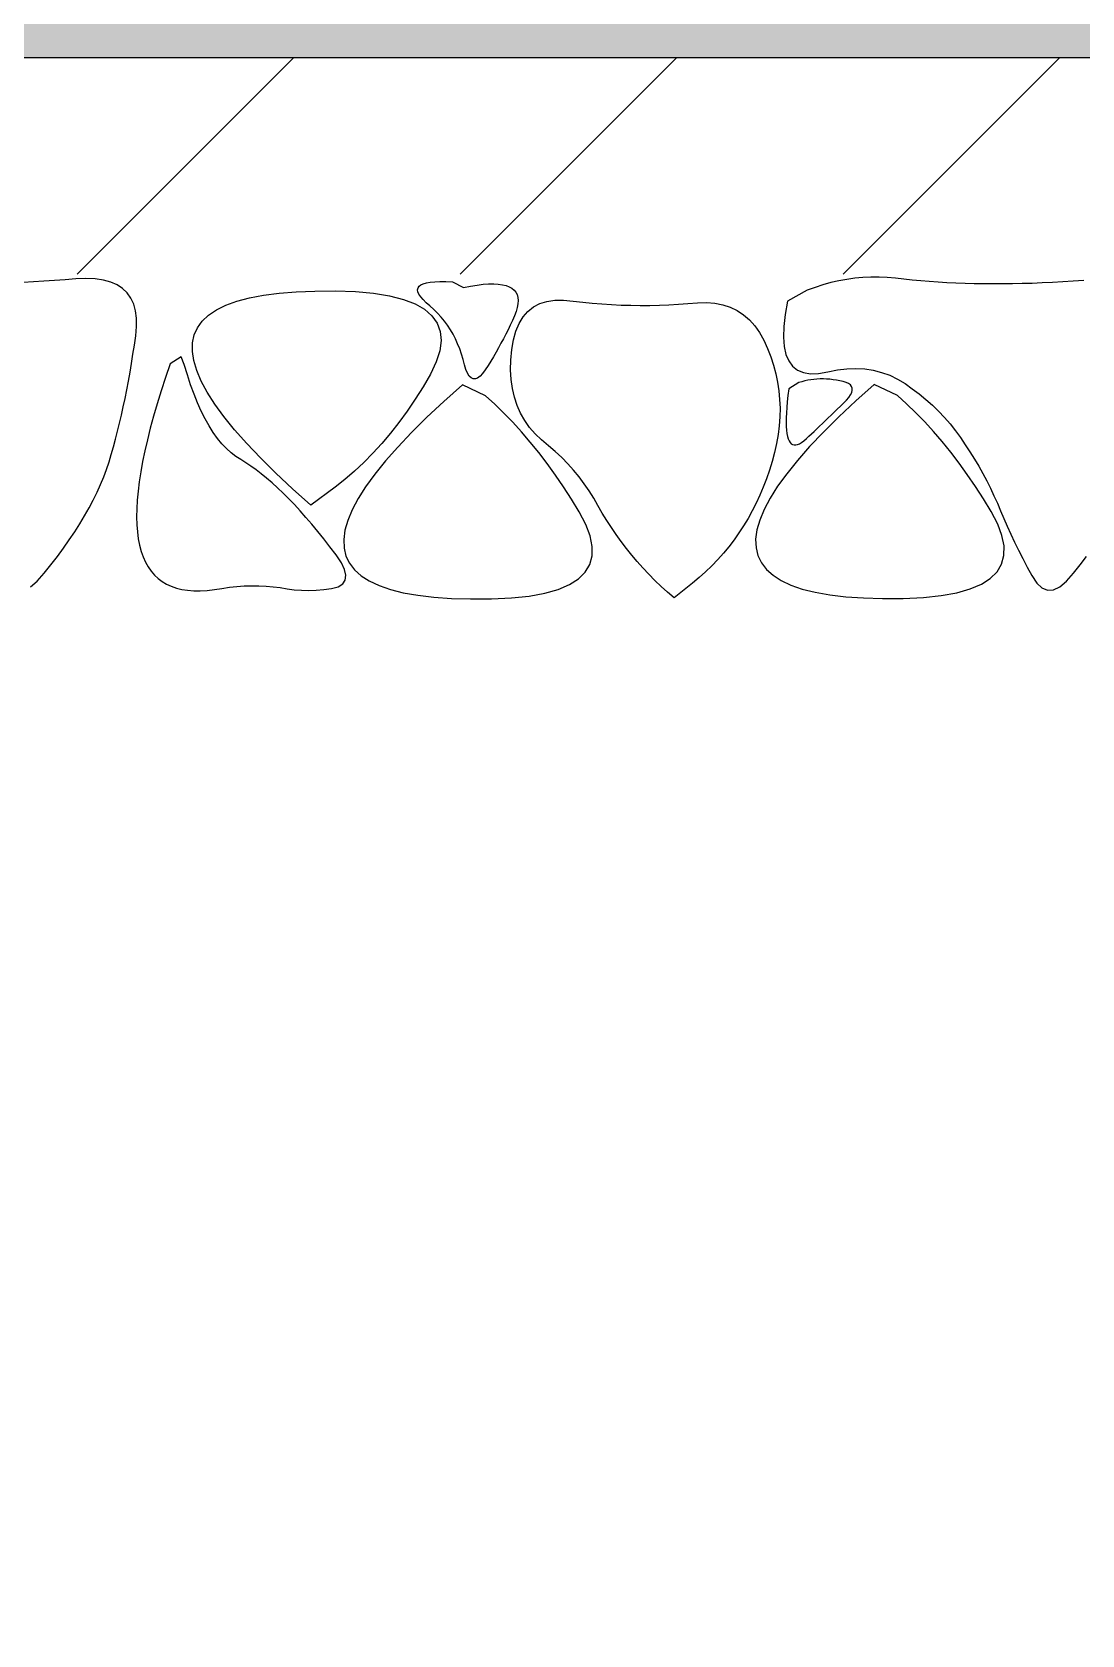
# Model space of a CAD drawing. Header units: metres. Extents: x -220 to 294, y -29 to 18.
# Drawn here: x 10.418 to 10.902, y -8.928 to -8.188 of the extents above; entities that cross this region are included whole.
import ezdxf

# ---------------------------------------------------------------- set-up
doc = ezdxf.new("R2010")
doc.units = ezdxf.units.M
doc.header["$MEASUREMENT"] = 0
doc.layers.add('Rota', color=7, linetype='Continuous')
doc.layers.add('Tarama', color=7, linetype='Continuous')

msp = doc.modelspace()

# ---------------------------------------------------------------- hatches: boundary and pattern name
at = {"layer": 'Tarama', "linetype": 'Continuous', "lineweight": -3}
h = msp.add_hatch(dxfattribs=at)
h.set_pattern_fill('ANSI33', color=58, scale=0.4, style=0)
h.paths.add_polyline_path([(-5.683, -7.8), (-5.683, -8.5), (1.867, -8.5), (1.867, -10), (4.567, -10), (4.567, -8.5), (8.96579, -8.5), (8.96579, -8.2), (13.217, -8.2), (13.41935, -8.2), (13.41935, -7.8), (4.297, -7.8), (4.317, -9.3), (2.117, -9.3), (2.117, -7.8)])
h = msp.add_hatch(dxfattribs=at)
h.set_pattern_fill('ANSI31', color=58, style=0)
h.paths.add_polyline_path([(8.96579, -8.2), (8.96579, -8.3), (13.41935, -8.3), (13.41935, -8.2)])

# ---------------------------------------------------------------- linework, layer by layer
at = {"layer": 'Rota', "color": 7, "linetype": 'Continuous', "lineweight": -3}
msp.add_lwpolyline([(8.96579, -8.2), (13.41935, -8.2)], dxfattribs=at)
at = {"layer": 'Tarama', "color": 36, "linetype": 'Continuous', "lineweight": -3}
for points in [[(10.43282, -8.30261), (10.4279, -8.303)], [(10.43777, -8.3022), (10.43282, -8.30261)], [(10.44242, -8.30204), (10.43777, -8.3022)], [(10.44665, -8.30225), (10.44242, -8.30204)], [(10.45046, -8.30283), (10.44665, -8.30225)], [(10.45385, -8.30376), (10.45046, -8.30283)], [(10.79354, -8.30247), (10.78986, -8.30314)], [(10.79724, -8.30196), (10.79354, -8.30247)], [(10.80096, -8.30162), (10.79724, -8.30196)], [(10.8047, -8.30145), (10.80096, -8.30162)], [(10.80846, -8.30144), (10.8047, -8.30145)], [(10.81224, -8.30159), (10.80846, -8.30144)], [(10.81604, -8.30191), (10.81224, -8.30159)], [(10.81987, -8.30235), (10.81604, -8.30191)], [(10.82374, -8.30276), (10.81987, -8.30235)], [(10.82767, -8.30313), (10.82374, -8.30276)], [(10.41823, -8.30364), (10.41347, -8.30391)], [(10.42304, -8.30334), (10.41823, -8.30364)], [(10.4279, -8.303), (10.42304, -8.30334)], [(10.45681, -8.30505), (10.45385, -8.30376)], [(10.45936, -8.30671), (10.45681, -8.30505)], [(10.46148, -8.30873), (10.45936, -8.30671)], [(10.46319, -8.31111), (10.46148, -8.30873)], [(10.51785, -8.31099), (10.52433, -8.30975)], [(10.52433, -8.30975), (10.53153, -8.30881)], [(10.53153, -8.30881), (10.53944, -8.30817)], [(10.53944, -8.30817), (10.54806, -8.30783)], [(10.54806, -8.30783), (10.55739, -8.3078)], [(10.55739, -8.3078), (10.56677, -8.30812)], [(10.56677, -8.30812), (10.57516, -8.30887)], [(10.57516, -8.30887), (10.58255, -8.31007)], [(10.58255, -8.31007), (10.58894, -8.3117)], [(10.59552, -8.30723), (10.59569, -8.30637)], [(10.59566, -8.30821), (10.59552, -8.30723)], [(10.59613, -8.30929), (10.59566, -8.30821)], [(10.59569, -8.30637), (10.59618, -8.30562)], [(10.59692, -8.31049), (10.59613, -8.30929)], [(10.59618, -8.30562), (10.59698, -8.30498)], [(10.59698, -8.30498), (10.59811, -8.30445)], [(10.59811, -8.30445), (10.59956, -8.30403)], [(10.59956, -8.30403), (10.60132, -8.30372)], [(10.60132, -8.30372), (10.60341, -8.30353)], [(10.60341, -8.30353), (10.60581, -8.30344)], [(10.60581, -8.30344), (10.60853, -8.30347)], [(10.60853, -8.30347), (10.61157, -8.30361)], [(10.61157, -8.30361), (10.6167, -8.30614)], [(10.6167, -8.30614), (10.61992, -8.30552)], [(10.61992, -8.30552), (10.62292, -8.30506)], [(10.62292, -8.30506), (10.62571, -8.30474)], [(10.62571, -8.30474), (10.62827, -8.30456)], [(10.62827, -8.30456), (10.63061, -8.30453)], [(10.63061, -8.30453), (10.63273, -8.30465)], [(10.63273, -8.30465), (10.63462, -8.30491)], [(10.63462, -8.30491), (10.6363, -8.30531)], [(10.6363, -8.30531), (10.63776, -8.30586)], [(10.63776, -8.30586), (10.63899, -8.30656)], [(10.63899, -8.30656), (10.64001, -8.3074)], [(10.64001, -8.3074), (10.6408, -8.30838)], [(10.6408, -8.30838), (10.64138, -8.30951)], [(10.64138, -8.30951), (10.64173, -8.31079)], [(10.77533, -8.30746), (10.76627, -8.31253)], [(10.77894, -8.30614), (10.77533, -8.30746)], [(10.78256, -8.30497), (10.77894, -8.30614)], [(10.7862, -8.30397), (10.78256, -8.30497)], [(10.78986, -8.30314), (10.7862, -8.30397)], [(10.83166, -8.30346), (10.82767, -8.30313)], [(10.8357, -8.30375), (10.83166, -8.30346)], [(10.8398, -8.304), (10.8357, -8.30375)], [(10.84395, -8.3042), (10.8398, -8.304)], [(10.84816, -8.30436), (10.84395, -8.3042)], [(10.85242, -8.30448), (10.84816, -8.30436)], [(10.85673, -8.30455), (10.85242, -8.30448)], [(10.8611, -8.30459), (10.85673, -8.30455)], [(10.86553, -8.30458), (10.8611, -8.30459)], [(10.87001, -8.30453), (10.86553, -8.30458)], [(10.87454, -8.30444), (10.87001, -8.30453)], [(10.87913, -8.3043), (10.87454, -8.30444)], [(10.88378, -8.30412), (10.87913, -8.3043)], [(10.88847, -8.30391), (10.88378, -8.30412)], [(10.89323, -8.30364), (10.88847, -8.30391)], [(10.89804, -8.30334), (10.89323, -8.30364)], [(10.9029, -8.303), (10.89804, -8.30334)], [(10.46447, -8.31386), (10.46319, -8.31111)], [(10.46533, -8.31696), (10.46447, -8.31386)], [(10.46577, -8.32043), (10.46533, -8.31696)], [(10.49905, -8.31897), (10.50268, -8.31652)], [(10.50268, -8.31652), (10.50702, -8.31438)], [(10.50702, -8.31438), (10.51208, -8.31253)], [(10.51208, -8.31253), (10.51785, -8.31099)], [(10.58894, -8.3117), (10.59433, -8.31378)], [(10.59433, -8.31378), (10.59873, -8.31629)], [(10.59802, -8.3118), (10.59692, -8.31049)], [(10.59945, -8.31322), (10.59802, -8.3118)], [(10.59873, -8.31629), (10.60212, -8.31924)], [(10.60119, -8.31475), (10.59945, -8.31322)], [(10.60301, -8.31637), (10.60119, -8.31475)], [(10.60473, -8.31808), (10.60301, -8.31637)], [(10.64093, -8.31734), (10.64017, -8.31934)], [(10.64146, -8.31548), (10.64093, -8.31734)], [(10.64177, -8.31377), (10.64146, -8.31548)], [(10.64173, -8.31079), (10.64186, -8.31221)], [(10.64186, -8.31221), (10.64177, -8.31377)], [(10.64419, -8.31978), (10.64641, -8.31724)], [(10.64641, -8.31724), (10.64898, -8.3152)], [(10.64898, -8.3152), (10.65191, -8.31365)], [(10.65191, -8.31365), (10.6552, -8.31261)], [(10.6552, -8.31261), (10.65885, -8.31206)], [(10.65885, -8.31206), (10.66286, -8.31202)], [(10.66286, -8.31202), (10.66722, -8.31245)], [(10.66722, -8.31245), (10.67168, -8.31298)], [(10.67168, -8.31298), (10.67613, -8.31343)], [(10.67613, -8.31343), (10.68058, -8.31379)], [(10.68058, -8.31379), (10.68501, -8.31409)], [(10.68501, -8.31409), (10.68944, -8.3143)], [(10.68944, -8.3143), (10.69387, -8.31444)], [(10.69387, -8.31444), (10.69828, -8.31449)], [(10.69828, -8.31449), (10.70269, -8.31447)], [(10.70269, -8.31447), (10.7071, -8.31438)], [(10.7071, -8.31438), (10.71149, -8.3142)], [(10.71149, -8.3142), (10.71588, -8.31395)], [(10.71588, -8.31395), (10.72026, -8.31361)], [(10.72026, -8.31361), (10.72462, -8.31323)], [(10.72462, -8.31323), (10.72879, -8.31315)], [(10.72879, -8.31315), (10.73271, -8.31347)], [(10.73271, -8.31347), (10.73639, -8.31419)], [(10.73639, -8.31419), (10.73981, -8.31532)], [(10.73981, -8.31532), (10.743, -8.31685)], [(10.743, -8.31685), (10.74594, -8.31878)], [(10.76627, -8.31253), (10.76515, -8.31869)], [(10.46539, -8.32845), (10.46579, -8.32426)], [(10.46579, -8.32426), (10.46577, -8.32043)], [(10.49242, -8.32812), (10.49392, -8.32477)], [(10.49392, -8.32477), (10.49613, -8.32172)], [(10.49613, -8.32172), (10.49905, -8.31897)], [(10.60212, -8.31924), (10.60451, -8.32263)], [(10.60451, -8.32263), (10.6059, -8.32646)], [(10.60635, -8.31986), (10.60473, -8.31808)], [(10.60787, -8.32172), (10.60635, -8.31986)], [(10.60929, -8.32366), (10.60787, -8.32172)], [(10.61061, -8.32568), (10.60929, -8.32366)], [(10.63824, -8.32358), (10.63722, -8.3257)], [(10.63923, -8.32146), (10.63824, -8.32358)], [(10.64017, -8.31934), (10.63923, -8.32146)], [(10.64084, -8.32635), (10.64234, -8.32281)], [(10.64234, -8.32281), (10.64419, -8.31978)], [(10.74594, -8.31878), (10.74863, -8.32111)], [(10.74863, -8.32111), (10.75108, -8.32385)], [(10.75108, -8.32385), (10.75328, -8.32699)], [(10.76451, -8.32423), (10.76435, -8.32914)], [(10.76515, -8.31869), (10.76451, -8.32423)], [(10.46477, -8.33277), (10.46539, -8.32845)], [(10.49157, -8.33573), (10.49164, -8.33178)], [(10.49164, -8.33178), (10.49242, -8.32812)], [(10.60629, -8.33072), (10.60568, -8.33543)], [(10.6059, -8.32646), (10.60629, -8.33072)], [(10.61184, -8.32778), (10.61061, -8.32568)], [(10.61296, -8.32996), (10.61184, -8.32778)], [(10.61398, -8.33221), (10.61296, -8.32996)], [(10.61491, -8.33455), (10.61398, -8.33221)], [(10.63398, -8.33198), (10.63285, -8.33405)], [(10.63509, -8.3299), (10.63398, -8.33198)], [(10.63617, -8.3278), (10.63509, -8.3299)], [(10.63722, -8.3257), (10.63617, -8.3278)], [(10.63893, -8.33491), (10.63971, -8.33038)], [(10.63971, -8.33038), (10.64084, -8.32635)], [(10.75328, -8.32699), (10.75523, -8.33054)], [(10.75523, -8.33054), (10.75695, -8.33437)], [(10.76435, -8.32914), (10.76468, -8.33343)], [(10.46346, -8.34123), (10.46413, -8.33703)], [(10.46413, -8.33703), (10.46477, -8.33277)], [(10.48632, -8.33821), (10.48129, -8.34146)], [(10.48778, -8.34173), (10.48632, -8.33821)], [(10.49221, -8.33999), (10.49157, -8.33573)], [(10.60568, -8.33543), (10.60407, -8.34057)], [(10.61573, -8.33696), (10.61491, -8.33455)], [(10.61645, -8.33946), (10.61573, -8.33696)], [(10.6171, -8.34197), (10.61645, -8.33946)], [(10.63049, -8.33816), (10.62926, -8.3402)], [(10.63168, -8.33611), (10.63049, -8.33816)], [(10.63285, -8.33405), (10.63168, -8.33611)], [(10.63841, -8.34428), (10.6385, -8.33969)], [(10.6385, -8.33969), (10.63893, -8.33491)], [(10.75695, -8.33437), (10.75845, -8.33824)], [(10.75845, -8.33824), (10.75972, -8.34213)], [(10.76468, -8.33343), (10.7655, -8.33709)], [(10.7655, -8.33709), (10.7668, -8.34012)], [(10.46203, -8.34944), (10.46276, -8.34537)], [(10.46276, -8.34537), (10.46346, -8.34123)], [(10.48129, -8.34146), (10.47913, -8.34779)], [(10.48923, -8.34657), (10.48778, -8.34173)], [(10.49074, -8.35115), (10.48923, -8.34657)], [(10.49356, -8.34455), (10.49221, -8.33999)], [(10.49563, -8.34941), (10.49356, -8.34455)], [(10.60146, -8.34615), (10.59802, -8.35205)], [(10.60407, -8.34057), (10.60146, -8.34615)], [(10.61778, -8.34411), (10.6171, -8.34197)], [(10.61853, -8.34583), (10.61778, -8.34411)], [(10.61934, -8.34712), (10.61853, -8.34583)], [(10.62021, -8.34798), (10.61934, -8.34712)], [(10.62432, -8.34719), (10.6232, -8.34802)], [(10.62549, -8.34592), (10.62432, -8.34719)], [(10.62673, -8.34424), (10.62549, -8.34592)], [(10.62801, -8.34223), (10.62673, -8.34424)], [(10.62926, -8.3402), (10.62801, -8.34223)], [(10.63866, -8.34867), (10.63841, -8.34428)], [(10.75972, -8.34213), (10.76077, -8.34604)], [(10.76077, -8.34604), (10.7616, -8.34999)], [(10.7668, -8.34012), (10.76859, -8.34253)], [(10.76859, -8.34253), (10.77086, -8.34431)], [(10.77086, -8.34431), (10.77362, -8.34547)], [(10.77362, -8.34547), (10.77686, -8.34601)], [(10.77686, -8.34601), (10.78059, -8.34591)], [(10.78059, -8.34591), (10.7848, -8.3452)], [(10.7848, -8.3452), (10.78924, -8.34428)], [(10.78924, -8.34428), (10.79356, -8.34374)], [(10.79356, -8.34374), (10.79776, -8.34359)], [(10.79776, -8.34359), (10.80184, -8.3438)], [(10.80184, -8.3438), (10.8058, -8.3444)], [(10.8058, -8.3444), (10.80964, -8.34538)], [(10.80964, -8.34538), (10.81336, -8.34674)], [(10.81336, -8.34674), (10.81696, -8.34847)], [(10.46048, -8.3574), (10.46127, -8.35345)], [(10.46127, -8.35345), (10.46203, -8.34944)], [(10.47714, -8.35392), (10.47531, -8.35986)], [(10.47913, -8.34779), (10.47714, -8.35392)], [(10.49232, -8.35547), (10.49074, -8.35115)], [(10.49841, -8.35457), (10.49563, -8.34941)], [(10.5019, -8.36003), (10.49841, -8.35457)], [(10.59802, -8.35205), (10.5944, -8.35776)], [(10.61615, -8.35114), (10.6076, -8.35879)], [(10.6268, -8.3563), (10.61615, -8.35114)], [(10.62115, -8.34842), (10.62021, -8.34798)], [(10.62214, -8.34844), (10.62115, -8.34842)], [(10.6232, -8.34802), (10.62214, -8.34844)], [(10.63924, -8.35286), (10.63866, -8.34867)], [(10.64015, -8.35685), (10.63924, -8.35286)], [(10.7616, -8.34999), (10.76221, -8.35395)], [(10.76221, -8.35395), (10.76259, -8.35794)], [(10.76679, -8.35305), (10.76641, -8.3561)], [(10.77139, -8.35013), (10.76679, -8.35305)], [(10.77275, -8.34972), (10.77139, -8.35013)], [(10.77413, -8.34936), (10.77275, -8.34972)], [(10.77553, -8.34906), (10.77413, -8.34936)], [(10.77695, -8.34882), (10.77553, -8.34906)], [(10.77838, -8.34864), (10.77695, -8.34882)], [(10.77982, -8.34852), (10.77838, -8.34864)], [(10.78128, -8.34845), (10.77982, -8.34852)], [(10.78276, -8.34844), (10.78128, -8.34845)], [(10.78425, -8.34849), (10.78276, -8.34844)], [(10.78576, -8.3486), (10.78425, -8.34849)], [(10.78729, -8.34877), (10.78576, -8.3486)], [(10.78883, -8.34899), (10.78729, -8.34877)], [(10.79039, -8.34927), (10.78883, -8.34899)], [(10.79195, -8.34962), (10.79039, -8.34927)], [(10.79332, -8.35004), (10.79195, -8.34962)], [(10.79442, -8.35057), (10.79332, -8.35004)], [(10.79525, -8.35119), (10.79442, -8.35057)], [(10.79581, -8.3519), (10.79525, -8.35119)], [(10.79533, -8.35572), (10.79585, -8.35462)], [(10.79609, -8.35271), (10.79581, -8.3519)], [(10.79585, -8.35462), (10.79611, -8.35362)], [(10.79611, -8.35362), (10.79609, -8.35271)], [(10.80627, -8.35095), (10.79772, -8.3586)], [(10.81692, -8.35611), (10.80627, -8.35095)], [(10.81696, -8.34847), (10.82044, -8.35058)], [(10.82044, -8.35058), (10.82379, -8.35292)], [(10.82379, -8.35292), (10.82702, -8.35537)], [(10.45881, -8.3651), (10.45966, -8.36128)], [(10.45966, -8.36128), (10.46048, -8.3574)], [(10.47531, -8.35986), (10.47364, -8.3656)], [(10.49396, -8.35953), (10.49232, -8.35547)], [(10.49566, -8.36332), (10.49396, -8.35953)], [(10.5061, -8.3658), (10.5019, -8.36003)], [(10.5944, -8.35776), (10.59069, -8.36324)], [(10.6076, -8.35879), (10.59977, -8.36612)], [(10.63107, -8.36014), (10.6268, -8.3563)], [(10.63527, -8.36419), (10.63107, -8.36014)], [(10.6414, -8.36064), (10.64015, -8.35685)], [(10.64299, -8.36424), (10.6414, -8.36064)], [(10.76259, -8.35794), (10.76275, -8.36195)], [(10.76275, -8.36195), (10.7627, -8.36599)], [(10.76586, -8.36162), (10.7657, -8.3641)], [(10.7661, -8.35896), (10.76586, -8.36162)], [(10.76641, -8.3561), (10.7661, -8.35896)], [(10.78919, -8.36243), (10.79064, -8.36103)], [(10.79772, -8.3586), (10.78989, -8.36593)], [(10.79064, -8.36103), (10.79212, -8.3596)], [(10.79212, -8.3596), (10.79346, -8.35821)], [(10.79346, -8.35821), (10.79453, -8.35692)], [(10.79453, -8.35692), (10.79533, -8.35572)], [(10.82118, -8.35995), (10.81692, -8.35611)], [(10.82538, -8.364), (10.82118, -8.35995)], [(10.82702, -8.35537), (10.83012, -8.35793)], [(10.83012, -8.35793), (10.83309, -8.3606)], [(10.83309, -8.3606), (10.83594, -8.36337)], [(10.45702, -8.37256), (10.45793, -8.36886)], [(10.45793, -8.36886), (10.45881, -8.3651)], [(10.47364, -8.3656), (10.47213, -8.37114)], [(10.49743, -8.36686), (10.49566, -8.36332)], [(10.49926, -8.37013), (10.49743, -8.36686)], [(10.51102, -8.37186), (10.5061, -8.3658)], [(10.58688, -8.36847), (10.58297, -8.37347)], [(10.59069, -8.36324), (10.58688, -8.36847)], [(10.59977, -8.36612), (10.59267, -8.37315)], [(10.6394, -8.36844), (10.63527, -8.36419)], [(10.64347, -8.3729), (10.6394, -8.36844)], [(10.64491, -8.36763), (10.64299, -8.36424)], [(10.64717, -8.37082), (10.64491, -8.36763)], [(10.7627, -8.36599), (10.76242, -8.37006)], [(10.7656, -8.36639), (10.76558, -8.36848)], [(10.76558, -8.36848), (10.76563, -8.37038)], [(10.7657, -8.3641), (10.7656, -8.36639)], [(10.78101, -8.37024), (10.78231, -8.36901)], [(10.78231, -8.36901), (10.78364, -8.36775)], [(10.78989, -8.36593), (10.78279, -8.37296)], [(10.78364, -8.36775), (10.78499, -8.36646)], [(10.78499, -8.36646), (10.78636, -8.36514)], [(10.78636, -8.36514), (10.78776, -8.3638)], [(10.78776, -8.3638), (10.78919, -8.36243)], [(10.82952, -8.36825), (10.82538, -8.364)], [(10.83359, -8.37271), (10.82952, -8.36825)], [(10.83594, -8.36337), (10.83866, -8.36625)], [(10.83866, -8.36625), (10.84125, -8.36923)], [(10.84125, -8.36923), (10.84371, -8.37232)], [(10.45511, -8.37976), (10.45608, -8.37619)], [(10.45608, -8.37619), (10.45702, -8.37256)], [(10.47078, -8.37648), (10.46959, -8.38163)], [(10.47213, -8.37114), (10.47078, -8.37648)], [(10.50116, -8.37314), (10.49926, -8.37013)], [(10.50312, -8.37588), (10.50116, -8.37314)], [(10.50514, -8.37837), (10.50312, -8.37588)], [(10.51664, -8.37823), (10.51102, -8.37186)], [(10.58297, -8.37347), (10.57897, -8.37822)], [(10.59267, -8.37315), (10.58629, -8.37987)], [(10.64747, -8.37756), (10.64347, -8.3729)], [(10.64976, -8.37381), (10.64717, -8.37082)], [(10.65269, -8.37661), (10.64976, -8.37381)], [(10.65589, -8.37924), (10.65269, -8.37661)], [(10.76191, -8.37415), (10.76119, -8.37826)], [(10.76242, -8.37006), (10.76191, -8.37415)], [(10.76563, -8.37038), (10.76575, -8.3721)], [(10.76575, -8.3721), (10.76594, -8.37362)], [(10.76594, -8.37362), (10.7662, -8.37495)], [(10.7662, -8.37495), (10.76653, -8.37608)], [(10.76653, -8.37608), (10.76694, -8.37703)], [(10.77378, -8.37695), (10.7749, -8.37599)], [(10.7749, -8.37599), (10.77607, -8.37489)], [(10.77607, -8.37489), (10.77727, -8.37377)], [(10.78279, -8.37296), (10.77641, -8.37968)], [(10.77727, -8.37377), (10.77849, -8.37262)], [(10.77849, -8.37262), (10.77974, -8.37144)], [(10.77974, -8.37144), (10.78101, -8.37024)], [(10.83759, -8.37737), (10.83359, -8.37271)], [(10.84371, -8.37232), (10.84605, -8.37552)], [(10.84605, -8.37552), (10.84828, -8.3788)], [(10.45307, -8.38672), (10.45411, -8.38327)], [(10.45411, -8.38327), (10.45511, -8.37976)], [(10.46959, -8.38163), (10.46857, -8.38658)], [(10.50723, -8.38059), (10.50514, -8.37837)], [(10.50938, -8.38255), (10.50723, -8.38059)], [(10.51159, -8.38425), (10.50938, -8.38255)], [(10.51387, -8.38568), (10.51159, -8.38425)], [(10.52298, -8.3849), (10.51664, -8.37823)], [(10.57486, -8.38274), (10.57066, -8.38701)], [(10.57897, -8.37822), (10.57486, -8.38274)], [(10.58629, -8.37987), (10.58064, -8.38629)], [(10.65141, -8.38243), (10.64747, -8.37756)], [(10.65528, -8.3875), (10.65141, -8.38243)], [(10.65902, -8.38193), (10.65589, -8.37924)], [(10.66199, -8.38471), (10.65902, -8.38193)], [(10.76024, -8.3824), (10.75912, -8.38651)], [(10.76119, -8.37826), (10.76024, -8.3824)], [(10.76694, -8.37703), (10.76741, -8.37779)], [(10.76741, -8.37779), (10.76796, -8.37835)], [(10.76796, -8.37835), (10.76858, -8.37873)], [(10.76858, -8.37873), (10.76927, -8.37891)], [(10.76927, -8.37891), (10.77003, -8.3789)], [(10.77003, -8.3789), (10.77086, -8.3787)], [(10.77641, -8.37968), (10.77076, -8.3861)], [(10.77086, -8.3787), (10.77176, -8.37831)], [(10.77176, -8.37831), (10.77274, -8.37772)], [(10.77274, -8.37772), (10.77378, -8.37695)], [(10.84153, -8.38224), (10.83759, -8.37737)], [(10.8454, -8.38731), (10.84153, -8.38224)], [(10.84828, -8.3788), (10.85042, -8.38209)], [(10.85042, -8.38209), (10.85248, -8.38541)], [(10.45061, -8.39367), (10.45192, -8.39018)], [(10.45192, -8.39018), (10.45307, -8.38672)], [(10.4677, -8.39133), (10.467, -8.39589)], [(10.46857, -8.38658), (10.4677, -8.39133)], [(10.51619, -8.3871), (10.51387, -8.38568)], [(10.51855, -8.38865), (10.51619, -8.3871)], [(10.52094, -8.39036), (10.51855, -8.38865)], [(10.52336, -8.39221), (10.52094, -8.39036)], [(10.53004, -8.39187), (10.52298, -8.3849)], [(10.56636, -8.39105), (10.56197, -8.39485)], [(10.57066, -8.38701), (10.56636, -8.39105)], [(10.58064, -8.38629), (10.57572, -8.3924)], [(10.65908, -8.39278), (10.65528, -8.3875)], [(10.66482, -8.38759), (10.66199, -8.38471)], [(10.66751, -8.39057), (10.66482, -8.38759)], [(10.67004, -8.39364), (10.66751, -8.39057)], [(10.75788, -8.39054), (10.75652, -8.39448)], [(10.75912, -8.38651), (10.75788, -8.39054)], [(10.77076, -8.3861), (10.76583, -8.39221)], [(10.8492, -8.39259), (10.8454, -8.38731)], [(10.85248, -8.38541), (10.85445, -8.38875)], [(10.85445, -8.38875), (10.85634, -8.39212)], [(10.44754, -8.40075), (10.44915, -8.39719)], [(10.44915, -8.39719), (10.45061, -8.39367)], [(10.467, -8.39589), (10.46645, -8.40025)], [(10.52582, -8.39421), (10.52336, -8.39221)], [(10.52831, -8.39635), (10.52582, -8.39421)], [(10.53083, -8.39865), (10.52831, -8.39635)], [(10.5378, -8.39914), (10.53004, -8.39187)], [(10.53339, -8.40109), (10.53083, -8.39865)], [(10.55748, -8.39841), (10.54628, -8.40672)], [(10.56197, -8.39485), (10.55748, -8.39841)], [(10.57152, -8.39819), (10.56804, -8.40369)], [(10.57572, -8.3924), (10.57152, -8.39819)], [(10.66282, -8.39826), (10.65908, -8.39278)], [(10.66649, -8.40395), (10.66282, -8.39826)], [(10.67243, -8.39682), (10.67004, -8.39364)], [(10.67468, -8.40009), (10.67243, -8.39682)], [(10.75505, -8.39833), (10.75346, -8.40209)], [(10.75652, -8.39448), (10.75505, -8.39833)], [(10.76163, -8.398), (10.75816, -8.4035)], [(10.76583, -8.39221), (10.76163, -8.398)], [(10.85294, -8.39808), (10.8492, -8.39259)], [(10.85661, -8.40376), (10.85294, -8.39808)], [(10.85634, -8.39212), (10.85814, -8.39551)], [(10.85814, -8.39551), (10.85986, -8.39892)], [(10.85986, -8.39892), (10.8615, -8.40235)], [(10.44387, -8.40796), (10.44578, -8.40434)], [(10.44578, -8.40434), (10.44754, -8.40075)], [(10.46607, -8.40441), (10.46585, -8.40837)], [(10.46645, -8.40025), (10.46607, -8.40441)], [(10.53598, -8.40368), (10.53339, -8.40109)], [(10.5386, -8.40641), (10.53598, -8.40368)], [(10.54628, -8.40672), (10.5378, -8.39914)], [(10.54126, -8.40929), (10.5386, -8.40641)], [(10.56804, -8.40369), (10.56529, -8.40887)], [(10.6701, -8.40985), (10.66649, -8.40395)], [(10.67678, -8.40345), (10.67468, -8.40009)], [(10.67874, -8.40691), (10.67678, -8.40345)], [(10.75176, -8.40575), (10.74994, -8.40933)], [(10.75346, -8.40209), (10.75176, -8.40575)], [(10.75816, -8.4035), (10.75541, -8.40868)], [(10.86021, -8.40966), (10.85661, -8.40376)], [(10.8615, -8.40235), (10.86305, -8.40581)], [(10.86305, -8.40581), (10.86451, -8.40929)], [(10.4396, -8.4153), (10.44181, -8.41162)], [(10.44181, -8.41162), (10.44387, -8.40796)], [(10.46585, -8.40837), (10.46579, -8.41214)], [(10.46579, -8.41214), (10.46589, -8.41571)], [(10.54395, -8.41232), (10.54126, -8.40929)], [(10.54668, -8.41549), (10.54395, -8.41232)], [(10.56327, -8.41375), (10.56197, -8.41831)], [(10.56529, -8.40887), (10.56327, -8.41375)], [(10.6731, -8.41559), (10.6701, -8.40985)], [(10.68071, -8.41035), (10.67874, -8.40691)], [(10.68277, -8.41373), (10.68071, -8.41035)], [(10.68491, -8.41705), (10.68277, -8.41373)], [(10.74801, -8.41282), (10.74596, -8.41621)], [(10.74994, -8.40933), (10.74801, -8.41282)], [(10.75338, -8.41356), (10.75209, -8.41813)], [(10.75541, -8.40868), (10.75338, -8.41356)], [(10.86322, -8.4154), (10.86021, -8.40966)], [(10.86451, -8.40929), (10.866, -8.41282)], [(10.866, -8.41282), (10.86758, -8.4164)], [(10.43472, -8.42277), (10.43724, -8.41902)], [(10.43724, -8.41902), (10.4396, -8.4153)], [(10.46589, -8.41571), (10.46615, -8.41908)], [(10.46615, -8.41908), (10.46657, -8.42226)], [(10.54943, -8.41881), (10.54668, -8.41549)], [(10.55223, -8.42228), (10.54943, -8.41881)], [(10.56197, -8.41831), (10.5614, -8.42258)], [(10.67509, -8.42088), (10.6731, -8.41559)], [(10.67605, -8.42574), (10.67509, -8.42088)], [(10.68714, -8.42031), (10.68491, -8.41705)], [(10.68945, -8.42351), (10.68714, -8.42031)], [(10.7438, -8.41952), (10.74152, -8.42274)], [(10.74596, -8.41621), (10.7438, -8.41952)], [(10.75209, -8.41813), (10.75151, -8.42239)], [(10.8652, -8.42069), (10.86322, -8.4154)], [(10.86617, -8.42555), (10.8652, -8.42069)], [(10.86758, -8.4164), (10.86925, -8.42005)], [(10.86925, -8.42005), (10.87101, -8.42376)], [(10.42925, -8.43036), (10.43206, -8.42655)], [(10.43206, -8.42655), (10.43472, -8.42277)], [(10.46657, -8.42226), (10.46715, -8.42523)], [(10.46715, -8.42523), (10.4679, -8.42802)], [(10.4679, -8.42802), (10.4688, -8.4306)], [(10.55505, -8.4259), (10.55223, -8.42228)], [(10.55791, -8.42966), (10.55505, -8.4259)], [(10.5614, -8.42258), (10.56155, -8.42653)], [(10.56155, -8.42653), (10.56243, -8.43018)], [(10.676, -8.43015), (10.67605, -8.42574)], [(10.69184, -8.42665), (10.68945, -8.42351)], [(10.69431, -8.42972), (10.69184, -8.42665)], [(10.73913, -8.42587), (10.73663, -8.4289)], [(10.74152, -8.42274), (10.73913, -8.42587)], [(10.75151, -8.42239), (10.75167, -8.42634)], [(10.75167, -8.42634), (10.75254, -8.42999)], [(10.86611, -8.42996), (10.86617, -8.42555)], [(10.87101, -8.42376), (10.87287, -8.42754)], [(10.87287, -8.42754), (10.87481, -8.43137)], [(10.42317, -8.43809), (10.42629, -8.43421)], [(10.42629, -8.43421), (10.42925, -8.43036)], [(10.4688, -8.4306), (10.46987, -8.43299)], [(10.46987, -8.43299), (10.47109, -8.43517)], [(10.47109, -8.43517), (10.47248, -8.43717)], [(10.56031, -8.43325), (10.55791, -8.42966)], [(10.56181, -8.43639), (10.56031, -8.43325)], [(10.56243, -8.43018), (10.56403, -8.43352)], [(10.56403, -8.43352), (10.56636, -8.43655)], [(10.67282, -8.43765), (10.67492, -8.43412)], [(10.67492, -8.43412), (10.676, -8.43015)], [(10.69687, -8.43274), (10.69431, -8.42972)], [(10.69951, -8.43569), (10.69687, -8.43274)], [(10.70223, -8.43859), (10.69951, -8.43569)], [(10.73127, -8.43471), (10.72842, -8.43747)], [(10.73401, -8.43185), (10.73127, -8.43471)], [(10.73663, -8.4289), (10.73401, -8.43185)], [(10.75254, -8.42999), (10.75415, -8.43333)], [(10.75415, -8.43333), (10.75647, -8.43636)], [(10.86294, -8.43746), (10.86503, -8.43393)], [(10.86503, -8.43393), (10.86611, -8.42996)], [(10.87481, -8.43137), (10.87685, -8.43526)], [(10.87685, -8.43526), (10.87898, -8.43922)], [(10.89818, -8.43809), (10.90129, -8.43421)], [(10.90129, -8.43421), (10.90425, -8.43036)], [(10.41689, -8.44439), (10.41996, -8.44179)], [(10.41996, -8.44179), (10.42317, -8.43809)], [(10.47248, -8.43717), (10.47403, -8.43896)], [(10.47403, -8.43896), (10.47574, -8.44056)], [(10.47574, -8.44056), (10.47761, -8.44196)], [(10.47761, -8.44196), (10.47964, -8.44316)], [(10.47964, -8.44316), (10.48183, -8.44417)], [(10.5588, -8.44434), (10.56091, -8.44304)], [(10.56091, -8.44304), (10.56211, -8.44128)], [(10.56241, -8.43906), (10.56181, -8.43639)], [(10.56211, -8.44128), (10.56241, -8.43906)], [(10.56636, -8.43655), (10.56941, -8.43927)], [(10.56941, -8.43927), (10.57319, -8.44169)], [(10.57319, -8.44169), (10.5777, -8.4438)], [(10.66039, -8.44557), (10.66556, -8.44337)], [(10.66556, -8.44337), (10.6697, -8.44073)], [(10.6697, -8.44073), (10.67282, -8.43765)], [(10.70504, -8.44142), (10.70223, -8.43859)], [(10.70792, -8.44419), (10.70504, -8.44142)], [(10.72237, -8.44274), (10.71395, -8.44955)], [(10.72545, -8.44015), (10.72237, -8.44274)], [(10.72842, -8.43747), (10.72545, -8.44015)], [(10.75647, -8.43636), (10.75953, -8.43908)], [(10.75953, -8.43908), (10.76331, -8.4415)], [(10.76331, -8.4415), (10.76781, -8.44361)], [(10.85051, -8.44538), (10.85567, -8.44318)], [(10.85567, -8.44318), (10.85981, -8.44054)], [(10.85981, -8.44054), (10.86294, -8.43746)], [(10.87898, -8.43922), (10.88123, -8.44268)], [(10.88123, -8.44268), (10.88365, -8.44492)], [(10.89189, -8.44439), (10.89496, -8.44179)], [(10.89496, -8.44179), (10.89818, -8.43809)], [(10.48183, -8.44417), (10.48418, -8.44498)], [(10.48418, -8.44498), (10.4867, -8.44559)], [(10.4867, -8.44559), (10.48937, -8.446)], [(10.48937, -8.446), (10.49221, -8.44622)], [(10.49221, -8.44622), (10.4952, -8.44624)], [(10.4952, -8.44624), (10.49836, -8.44606)], [(10.49836, -8.44606), (10.50168, -8.44569)], [(10.50168, -8.44569), (10.50515, -8.44513)], [(10.50515, -8.44513), (10.50864, -8.44461)], [(10.50864, -8.44461), (10.5121, -8.44423)], [(10.5121, -8.44423), (10.51552, -8.44398)], [(10.51552, -8.44398), (10.5189, -8.44387)], [(10.5189, -8.44387), (10.52225, -8.44389)], [(10.52225, -8.44389), (10.52557, -8.44405)], [(10.52557, -8.44405), (10.52884, -8.44434)], [(10.52884, -8.44434), (10.53208, -8.44477)], [(10.53208, -8.44477), (10.53529, -8.44532)], [(10.53529, -8.44532), (10.53855, -8.44575)], [(10.53855, -8.44575), (10.54187, -8.446)], [(10.54187, -8.446), (10.54525, -8.44607)], [(10.54525, -8.44607), (10.54871, -8.44596)], [(10.54871, -8.44596), (10.55222, -8.44567)], [(10.55222, -8.44567), (10.55579, -8.44518)], [(10.55579, -8.44518), (10.5588, -8.44434)], [(10.5777, -8.4438), (10.58293, -8.4456)], [(10.58293, -8.4456), (10.58888, -8.4471)], [(10.58888, -8.4471), (10.59556, -8.44828)], [(10.59556, -8.44828), (10.60297, -8.44916)], [(10.60297, -8.44916), (10.6111, -8.44974)], [(10.6111, -8.44974), (10.61996, -8.45)], [(10.61996, -8.45), (10.62953, -8.44996)], [(10.62953, -8.44996), (10.63878, -8.44952)], [(10.63878, -8.44952), (10.64701, -8.44865)], [(10.64701, -8.44865), (10.65421, -8.44733)], [(10.65421, -8.44733), (10.66039, -8.44557)], [(10.71089, -8.4469), (10.70792, -8.44419)], [(10.71395, -8.44955), (10.71089, -8.4469)], [(10.76781, -8.44361), (10.77304, -8.44541)], [(10.77304, -8.44541), (10.779, -8.44691)], [(10.779, -8.44691), (10.78568, -8.44809)], [(10.78568, -8.44809), (10.79309, -8.44897)], [(10.79309, -8.44897), (10.80122, -8.44955)], [(10.80122, -8.44955), (10.81008, -8.44981)], [(10.81008, -8.44981), (10.81965, -8.44977)], [(10.81965, -8.44977), (10.8289, -8.44934)], [(10.8289, -8.44934), (10.83712, -8.44846)], [(10.83712, -8.44846), (10.84433, -8.44714)], [(10.84433, -8.44714), (10.85051, -8.44538)], [(10.88365, -8.44492), (10.88623, -8.44596)], [(10.88623, -8.44596), (10.88898, -8.44578)], [(10.88898, -8.44578), (10.89189, -8.44439)]]:
    msp.add_lwpolyline(points, dxfattribs=at)

doc.saveas('drawing.dxf')
